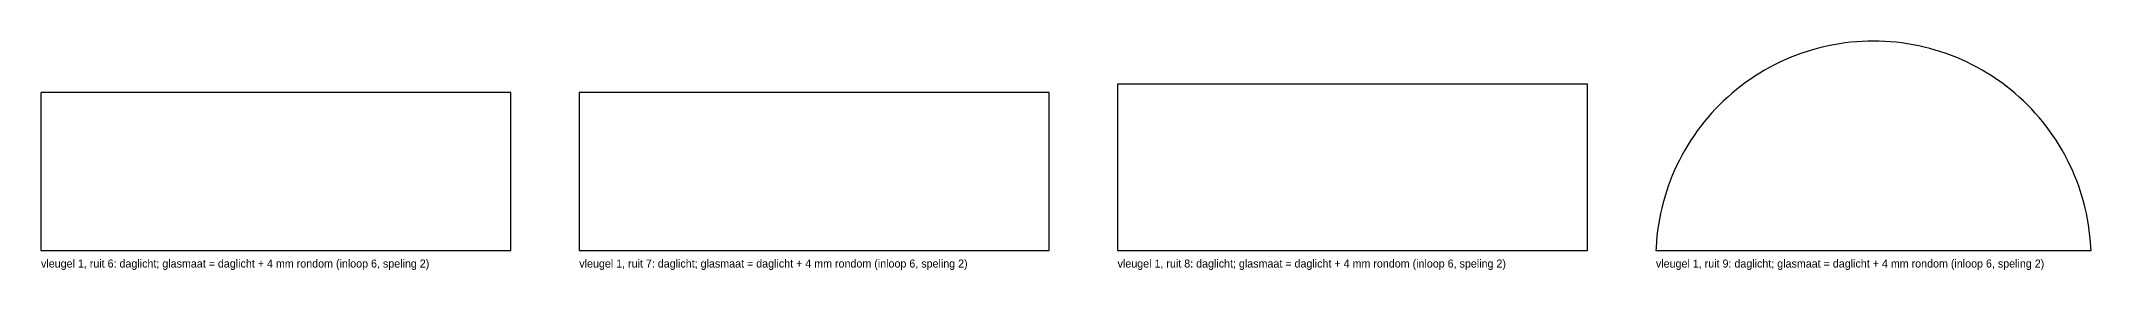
# Model space of a CAD drawing. Header units: millimetres. Extents: x 0 to 7475, y -34 to 396.
# Drawn here: x 3888 to 7475, y -34 to 366 of the extents above; entities that cross this region are included whole.
import ezdxf

# ---------------------------------------------------------------- set-up
doc = ezdxf.new("R2010")
doc.units = ezdxf.units.MM

msp = doc.modelspace()

# ---------------------------------------------------------------- linework, layer by layer
at = {"layer": 'DAGLICHT'}
for p, q in [((7025.2402, 359.6201), (7015.4576, 357.6742)), ((7035.0704, 361.3093), (7025.2402, 359.6201)), ((7044.9415, 362.7405), (7035.0704, 361.3093)), ((7054.8466, 363.9128), (7044.9415, 362.7405)), ((7064.779, 364.8255), (7054.8466, 363.9128)), ((7074.7319, 365.4779), (7064.779, 364.8255)), ((7084.6985, 365.8694), (7074.7319, 365.4779)), ((7094.6719, 366), (7084.6985, 365.8694)), ((7104.6454, 365.8694), (7094.6719, 366)), ((7114.6119, 365.4779), (7104.6454, 365.8694)), ((7124.5649, 364.8255), (7114.6119, 365.4779)), ((7134.4973, 363.9128), (7124.5649, 364.8255)), ((7144.4024, 362.7405), (7134.4973, 363.9128)), ((7154.2735, 361.3093), (7144.4024, 362.7405)), ((7164.1037, 359.6201), (7154.2735, 361.3093)), ((7173.8863, 357.6742), (7164.1037, 359.6201)), ((6921.7016, 324.4735), (6912.8745, 319.8293)), ((6930.6472, 328.885), (6921.7016, 324.4735)), ((6939.7053, 333.0608), (6930.6472, 328.885)), ((6948.8696, 336.9981), (6939.7053, 333.0608)), ((6958.1338, 340.6941), (6948.8696, 336.9981)), ((6967.4915, 344.1464), (6958.1338, 340.6941)), ((6976.9365, 347.3525), (6967.4915, 344.1464)), ((6986.4621, 350.3103), (6976.9365, 347.3525)), ((6996.0619, 353.0177), (6986.4621, 350.3103)), ((7005.7293, 355.4729), (6996.0619, 353.0177)), ((7015.4576, 357.6742), (7005.7293, 355.4729)), ((7183.6146, 355.4729), (7173.8863, 357.6742)), ((7193.282, 353.0177), (7183.6146, 355.4729)), ((7202.8818, 350.3103), (7193.282, 353.0177)), ((7212.4074, 347.3525), (7202.8818, 350.3103)), ((7221.8524, 344.1464), (7212.4074, 347.3525)), ((7231.2101, 340.6941), (7221.8524, 344.1464)), ((7240.4743, 336.9981), (7231.2101, 340.6941)), ((7249.6386, 333.0608), (7240.4743, 336.9981)), ((7258.6967, 328.885), (7249.6386, 333.0608)), ((7267.6423, 324.4735), (7258.6967, 328.885)), ((7276.4694, 319.8293), (7267.6423, 324.4735)), ((6594, 290.8333), (5772, 290.8333)), ((5772, 290.8333), (5772, 0)), ((6594, 0), (6594, 290.8333)), ((6862.7338, 287.2676), (6854.9009, 281.0926)), ((6870.7258, 293.2355), (6862.7338, 287.2676)), ((6878.8712, 298.9921), (6870.7258, 293.2355)), ((6887.1645, 304.5335), (6878.8712, 298.9921)), ((6895.6, 309.8559), (6887.1645, 304.5335)), ((6904.1719, 314.9557), (6895.6, 309.8559)), ((6912.8745, 319.8293), (6904.1719, 314.9557)), ((7285.1719, 314.9557), (7276.4694, 319.8293)), ((7293.7439, 309.8559), (7285.1719, 314.9557)), ((7302.1794, 304.5335), (7293.7439, 309.8559)), ((7310.4727, 298.9921), (7302.1794, 304.5335)), ((7318.6181, 293.2355), (7310.4727, 298.9921)), ((7326.6101, 287.2676), (7318.6181, 293.2355)), ((7334.443, 281.0926), (7326.6101, 287.2676)), ((4710, 275.8333), (3888, 275.8333)), ((3888, 275.8333), (3888, 0)), ((4710, 0), (4710, 275.8333)), ((5652, 275.8333), (4830, 275.8333)), ((4830, 275.8333), (4830, 0)), ((5652, 0), (5652, 275.8333)), ((6825.2643, 254.4077), (6818.3043, 247.2631)), ((6832.4089, 261.3676), (6825.2643, 254.4077)), ((6839.7332, 268.1382), (6832.4089, 261.3676)), ((6847.2322, 274.7147), (6839.7332, 268.1382)), ((6854.9009, 281.0926), (6847.2322, 274.7147)), ((7342.1117, 274.7147), (7334.443, 281.0926)), ((7349.6107, 268.1382), (7342.1117, 274.7147)), ((7356.935, 261.3676), (7349.6107, 268.1382)), ((7364.0796, 254.4077), (7356.935, 261.3676)), ((7371.0396, 247.2631), (7364.0796, 254.4077)), ((6792.4043, 216.9381), (6786.4365, 208.9462)), ((6798.5793, 224.7711), (6792.4043, 216.9381)), ((6804.9573, 232.4397), (6798.5793, 224.7711)), ((6811.5338, 239.9388), (6804.9573, 232.4397)), ((6818.3043, 247.2631), (6811.5338, 239.9388)), ((7377.8101, 239.9388), (7371.0396, 247.2631)), ((7384.3866, 232.4397), (7377.8101, 239.9388)), ((7390.7646, 224.7711), (7384.3866, 232.4397)), ((7396.9396, 216.9381), (7390.7646, 224.7711)), ((7402.9074, 208.9462), (7396.9396, 216.9381)), ((6769.816, 184.072), (6764.7163, 175.5)), ((6775.1385, 192.5075), (6769.816, 184.072)), ((6780.6799, 200.8008), (6775.1385, 192.5075)), ((6786.4365, 208.9462), (6780.6799, 200.8008)), ((7408.664, 200.8008), (7402.9074, 208.9462)), ((7414.2054, 192.5075), (7408.664, 200.8008)), ((7419.5278, 184.072), (7414.2054, 192.5075)), ((7424.6276, 175.5), (7419.5278, 184.072)), ((6750.787, 149.0247), (6746.6111, 139.9667)), ((6755.1985, 157.9704), (6750.787, 149.0247)), ((6759.8426, 166.7975), (6755.1985, 157.9704)), ((6764.7163, 175.5), (6759.8426, 166.7975)), ((7429.5013, 166.7975), (7424.6276, 175.5)), ((7434.1454, 157.9704), (7429.5013, 166.7975)), ((7438.5569, 149.0247), (7434.1454, 157.9704)), ((7442.7328, 139.9667), (7438.5569, 149.0247)), ((6735.5255, 112.1804), (6732.3194, 102.7355)), ((6738.9778, 121.5382), (6735.5255, 112.1804)), ((6742.6738, 130.8024), (6738.9778, 121.5382)), ((6746.6111, 139.9667), (6742.6738, 130.8024)), ((7446.67, 130.8024), (7442.7328, 139.9667)), ((7450.3661, 121.5382), (7446.67, 130.8024)), ((7453.8184, 112.1804), (7450.3661, 121.5382)), ((7457.0245, 102.7355), (7453.8184, 112.1804)), ((6724.199, 73.9427), (6721.9977, 64.2144)), ((6726.6542, 83.6101), (6724.199, 73.9427)), ((6729.3616, 93.2098), (6726.6542, 83.6101)), ((6732.3194, 102.7355), (6729.3616, 93.2098)), ((7459.9823, 93.2098), (7457.0245, 102.7355)), ((7462.6897, 83.6101), (7459.9823, 93.2098)), ((7465.1449, 73.9427), (7462.6897, 83.6101)), ((7467.3462, 64.2144), (7465.1449, 73.9427)), ((6718.3627, 44.6015), (6716.9315, 34.7305)), ((6720.0518, 54.4317), (6718.3627, 44.6015)), ((6721.9977, 64.2144), (6720.0518, 54.4317)), ((7469.2921, 54.4317), (7467.3462, 64.2144)), ((7470.9812, 44.6015), (7469.2921, 54.4317)), ((7472.4124, 34.7305), (7470.9812, 44.6015)), ((3888, 0), (4710, 0)), ((4830, 0), (5652, 0)), ((5772, 0), (6594, 0)), ((6714.1941, 4.94), (6714, 0)), ((6714, 0), (7475.3439, 0)), ((6714.8464, 14.8929), (6714.1941, 4.94)), ((6715.7591, 24.8253), (6714.8464, 14.8929)), ((6716.9315, 34.7305), (6715.7591, 24.8253)), ((7473.5848, 24.8253), (7472.4124, 34.7305)), ((7474.4974, 14.8929), (7473.5848, 24.8253)), ((7475.1498, 4.94), (7474.4974, 14.8929)), ((7475.3439, 0), (7475.1498, 4.94))]:
    msp.add_line(p, q, dxfattribs=at)

# ---------------------------------------------------------------- texts
at = {"layer": 'TEKST'}
for s, p in [('vleugel 1, ruit 6: daglicht; glasmaat = daglicht + 4 mm rondom (inloop 6, speling 2)', (3888, -30)), ('vleugel 1, ruit 7: daglicht; glasmaat = daglicht + 4 mm rondom (inloop 6, speling 2)', (4830, -30)), ('vleugel 1, ruit 8: daglicht; glasmaat = daglicht + 4 mm rondom (inloop 6, speling 2)', (5772, -30)), ('vleugel 1, ruit 9: daglicht; glasmaat = daglicht + 4 mm rondom (inloop 6, speling 2)', (6714, -30))]:
    msp.add_text(s, height=14, dxfattribs=at).set_placement(p)

doc.saveas('drawing.dxf')
